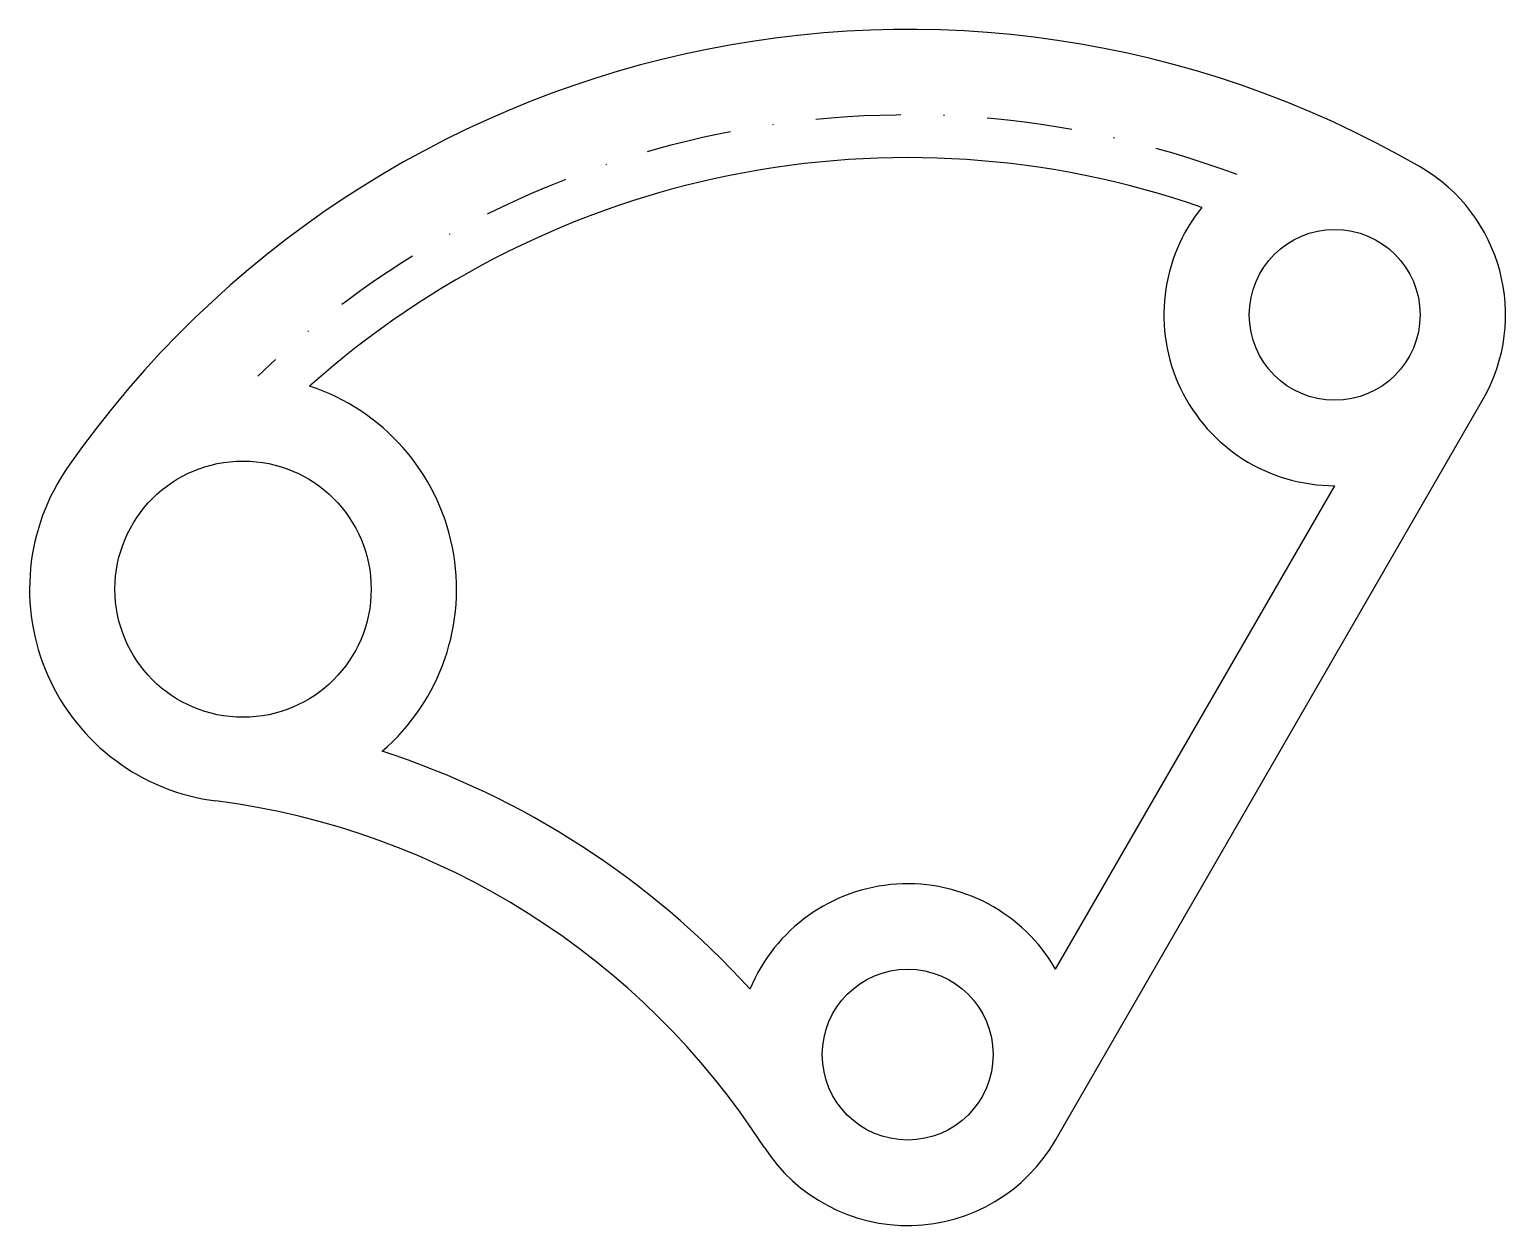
# Model space of a CAD drawing. Header units: inches. Extents: x -56 to 117, y -3 to 137.
import ezdxf

# ---------------------------------------------------------------- set-up
doc = ezdxf.new("R2010")
doc.units = ezdxf.units.IN
doc.header["$LTSCALE"] = 10
doc.header["$MEASUREMENT"] = 0
doc.linetypes.add('DASHDOTX2', pattern=[2, 1, -0.5, 0, -0.5])

msp = doc.modelspace()

# ---------------------------------------------------------------- linework, layer by layer
for p, q in [((64.46, 7.16), (114.46, 93.76)), ((64.46, 27.16), (97.14, 83.76))]:
    msp.add_line(p, q)
for centre, radius in [((97.14, 103.76), 10), ((-30.68, 71.65), 15), ((47.14, 17.16), 10)]:
    msp.add_circle(centre, radius)
for centre, radius, start, end in [((47.14, 17.16), 120, 60, 145), ((47.14, 17.16), 105, 70.8441, 131.8264), ((97.14, 103.76), 20, 330, 60), ((97.14, 103.76), 20, 141.0107, 270), ((-30.68, 71.65), 25, 310.6463, 71.8264), ((-30.68, 71.65), 25, 145, 262.6799), ((-45.34, -42.41), 100, 42.2636, 71.9786), ((-45.34, -42.41), 90, 32.7907, 82.6799), ((47.14, 17.16), 20, 30, 157.4143), ((47.14, 17.16), 20, 212.7907, 330)]:
    msp.add_arc(centre, radius, start, end)
at = {"linetype": 'DASHDOTX2'}
msp.add_arc((47.14, 17.16), 110, 69.4729, 133.7723, dxfattribs=at)

doc.saveas('drawing.dxf')
